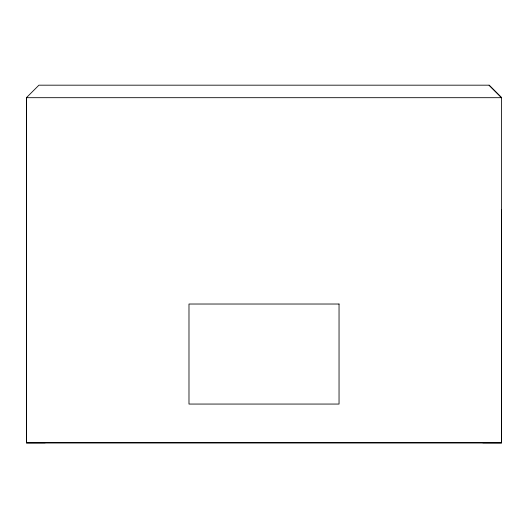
<?xml version="1.0" encoding="UTF-8"?>
<svg xmlns="http://www.w3.org/2000/svg" width="528" height="528" viewBox="0 0 528 528"><rect width="100%" height="100%" fill="white"/><g stroke="black" fill="none" stroke-linecap="round" stroke-linejoin="round"><path stroke-width="0.79" d="M489.093 85.18L501.6 97.693L26.42 97.687L26.407 442.82L501.6 442.801L501.6 97.687L489.093 85.18L38.927 85.18L26.42 97.687L26.413 442.787L501.6 442.82L501.6 209.623M501.6 442.82L482.843 442.801M26.446 442.814L45.17 442.787M339.042 304.022L188.984 304.022L188.984 404.059L339.042 404.059L339.042 304.022"/></g></svg>
